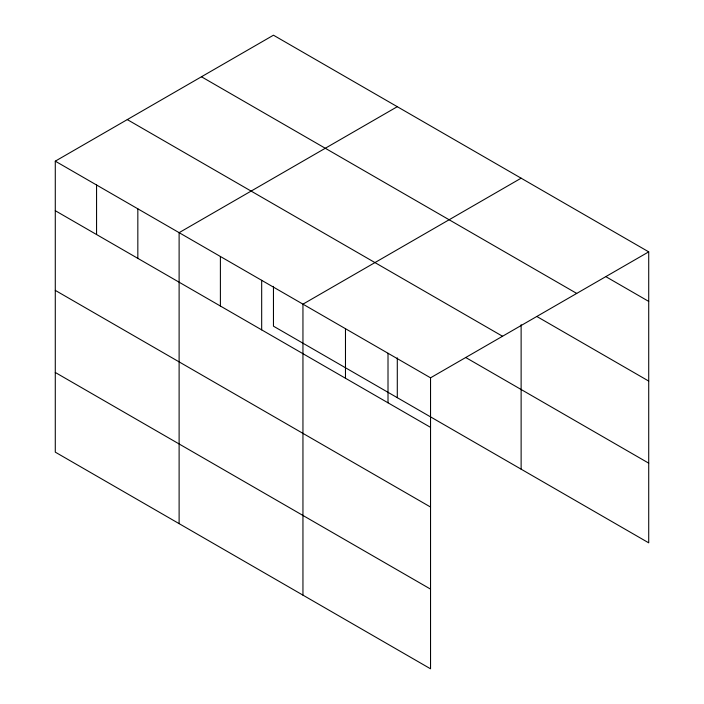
<?xml version="1.0" encoding="UTF-8"?>
<svg xmlns="http://www.w3.org/2000/svg" width="704" height="704" viewBox="0 0 704 704"><rect width="100%" height="100%" fill="white"/><g stroke="black" fill="none" stroke-linecap="round" stroke-linejoin="round"><path stroke-width="1.06" d="M55.282 161.163L430.54 377.819L430.54 668.8L55.282 452.144L55.282 161.163L273.46 35.2L648.718 251.856L648.718 542.837L273.46 326.181L273.46 286.343M397.294 106.691L179.115 232.663L179.115 523.644M521.127 178.191L302.949 304.154L302.949 595.135M430.54 377.819L648.718 251.856M606.188 276.848L648.718 301.4M201.458 76.771L576.717 293.418M537.196 316.686L648.718 381.075M127.283 119.592L502.542 336.248M465.784 357.544L648.718 463.162M55.282 210.707L430.54 427.363M55.282 290.382L430.54 507.038M55.282 372.469L430.54 589.125M521.127 324.694L521.127 469.172M397.294 357.843L397.294 397.681M388.01 353.267L388.01 402.811M345.479 328.706L345.479 378.259M261.677 280.324L261.677 329.868M220.396 256.494L220.396 306.038M137.834 208.824L137.834 258.377M96.562 184.994L96.562 234.538"/></g></svg>
